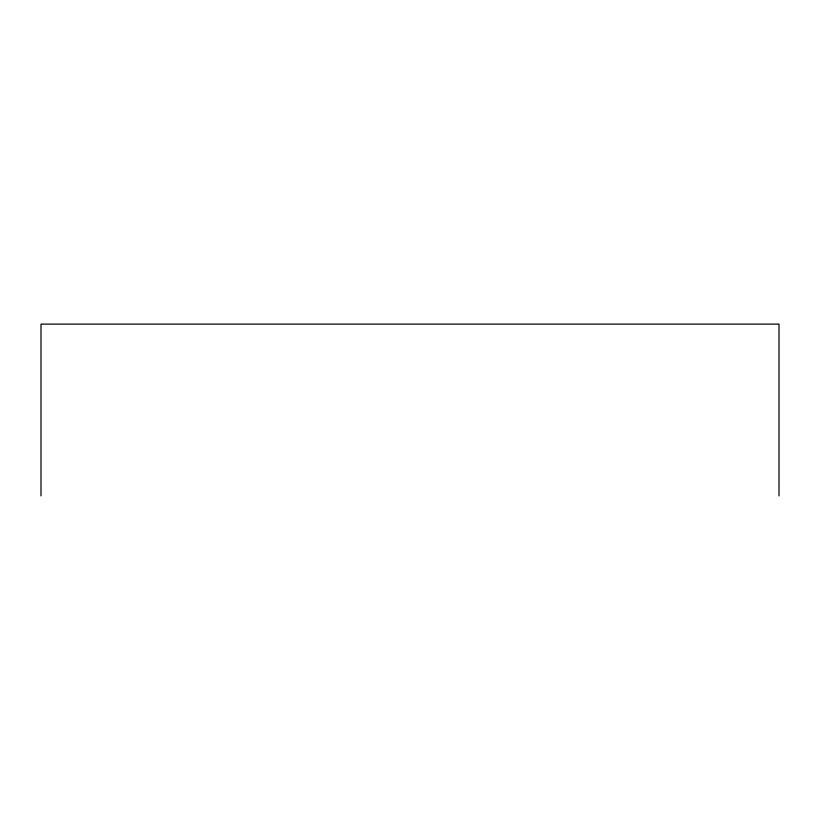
<?xml version="1.0" encoding="UTF-8"?>
<svg xmlns="http://www.w3.org/2000/svg" width="820" height="820" viewBox="0 0 820 820"><rect width="100%" height="100%" fill="white"/><g stroke="black" fill="none" stroke-linecap="round" stroke-linejoin="round"><path stroke-width="1.23" d="M779 495.874L779 324.125L41 324.125L41 495.874"/></g></svg>
